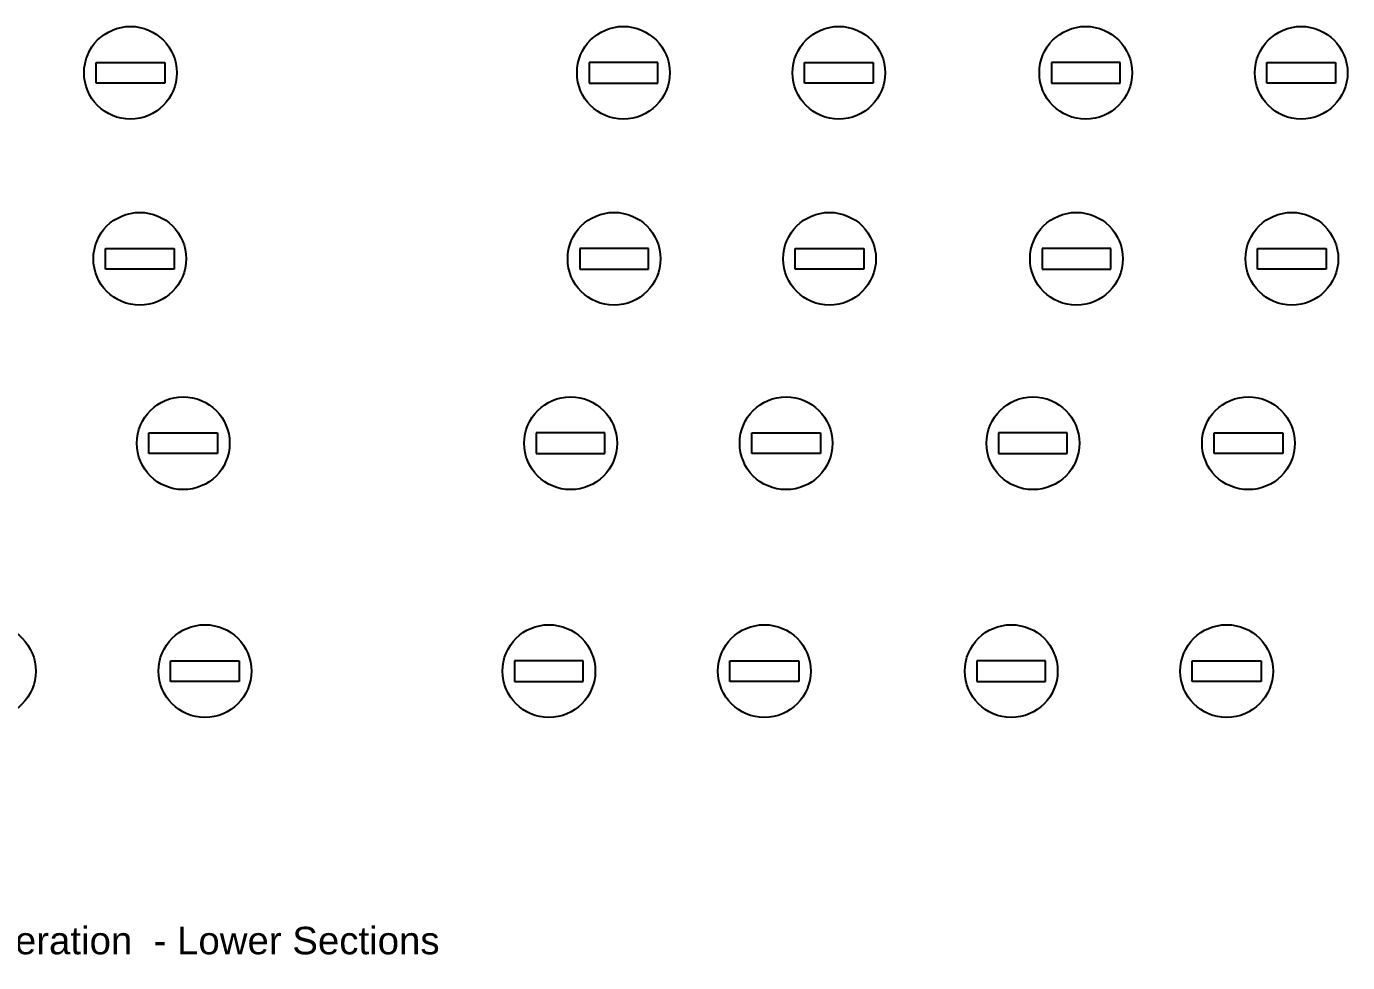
# Model space of a CAD drawing. Extents: x 2648 to 3420, y 240 to 644.
# Drawn here: x 2999.63 to 3047.69, y 609.45 to 643.52 of the extents above; entities that cross this region are included whole.
import ezdxf

# ---------------------------------------------------------------- set-up
doc = ezdxf.new("R2010")
doc.units = 0
doc.header["$MEASUREMENT"] = 0
doc.styles.get("Standard").update_dxf_attribs({"font": 'ARIAL.TTF', "height": 4})

msp = doc.modelspace()

# ---------------------------------------------------------------- linework, layer by layer
at = {"color": 3, "linetype": 'Continuous'}
for p, q in [((3002.15973, 641.45495), (3002.15973, 642.20495)), ((3002.15973, 642.20495), (3003.40973, 642.20495)), ((3003.40973, 642.20495), (3004.65973, 642.20495)), ((3004.65973, 642.20495), (3004.65973, 641.45495)), ((3021.34338, 642.20495), (3020.09338, 642.20495)), ((3020.09338, 642.20495), (3020.09338, 641.45495)), ((3022.59338, 642.20495), (3021.34338, 642.20495)), ((3022.59338, 641.45495), (3022.59338, 642.20495)), ((3027.93175, 641.45495), (3027.93175, 642.20495)), ((3027.93175, 642.20495), (3029.18175, 642.20495)), ((3029.18175, 642.20495), (3030.43175, 642.20495)), ((3030.43175, 642.20495), (3030.43175, 641.45495)), ((3038.16344, 642.20495), (3036.91344, 642.20495)), ((3036.91344, 642.20495), (3036.91344, 641.45495)), ((3039.41344, 642.20495), (3038.16344, 642.20495)), ((3039.41344, 641.45495), (3039.41344, 642.20495)), ((3044.75181, 641.45495), (3044.75181, 642.20495)), ((3044.75181, 642.20495), (3046.00181, 642.20495)), ((3046.00181, 642.20495), (3047.25181, 642.20495)), ((3047.25181, 642.20495), (3047.25181, 641.45495)), ((3004.65973, 641.45495), (3002.15973, 641.45495)), ((3020.09338, 641.45495), (3022.59338, 641.45495)), ((3030.43175, 641.45495), (3027.93175, 641.45495)), ((3036.91344, 641.45495), (3039.41344, 641.45495)), ((3047.25181, 641.45495), (3044.75181, 641.45495)), ((3002.49912, 634.68629), (3002.49912, 635.43629)), ((3002.49912, 635.43629), (3003.74912, 635.43629)), ((3003.74912, 635.43629), (3004.99912, 635.43629)), ((3004.99912, 635.43629), (3004.99912, 634.68629)), ((3021.004, 635.43629), (3019.754, 635.43629)), ((3019.754, 635.43629), (3019.754, 634.68629)), ((3022.254, 635.43629), (3021.004, 635.43629)), ((3022.254, 634.68629), (3022.254, 635.43629)), ((3027.59237, 634.68629), (3027.59237, 635.43629)), ((3027.59237, 635.43629), (3028.84237, 635.43629)), ((3028.84237, 635.43629), (3030.09237, 635.43629)), ((3030.09237, 635.43629), (3030.09237, 634.68629)), ((3037.82406, 635.43629), (3036.57406, 635.43629)), ((3036.57406, 635.43629), (3036.57406, 634.68629)), ((3039.07406, 635.43629), (3037.82406, 635.43629)), ((3039.07406, 634.68629), (3039.07406, 635.43629)), ((3044.41243, 634.68629), (3044.41243, 635.43629)), ((3044.41243, 635.43629), (3045.66243, 635.43629)), ((3045.66243, 635.43629), (3046.91243, 635.43629)), ((3046.91243, 635.43629), (3046.91243, 634.68629)), ((3004.99912, 634.68629), (3002.49912, 634.68629)), ((3019.754, 634.68629), (3022.254, 634.68629)), ((3030.09237, 634.68629), (3027.59237, 634.68629)), ((3036.57406, 634.68629), (3039.07406, 634.68629)), ((3046.91243, 634.68629), (3044.41243, 634.68629)), ((3004.07984, 627.97351), (3004.07984, 628.72351)), ((3004.07984, 628.72351), (3005.32984, 628.72351)), ((3005.32984, 628.72351), (3006.57984, 628.72351)), ((3006.57984, 628.72351), (3006.57984, 627.97351)), ((3019.42328, 628.72351), (3018.17328, 628.72351)), ((3018.17328, 628.72351), (3018.17328, 627.97351)), ((3020.67328, 628.72351), (3019.42328, 628.72351)), ((3020.67328, 627.97351), (3020.67328, 628.72351)), ((3026.01165, 627.97351), (3026.01165, 628.72351)), ((3026.01165, 628.72351), (3027.26165, 628.72351)), ((3027.26165, 628.72351), (3028.51165, 628.72351)), ((3028.51165, 628.72351), (3028.51165, 627.97351)), ((3036.24334, 628.72351), (3034.99334, 628.72351)), ((3034.99334, 628.72351), (3034.99334, 627.97351)), ((3037.49334, 628.72351), (3036.24334, 628.72351)), ((3037.49334, 627.97351), (3037.49334, 628.72351)), ((3042.83171, 627.97351), (3042.83171, 628.72351)), ((3042.83171, 628.72351), (3044.08171, 628.72351)), ((3044.08171, 628.72351), (3045.33171, 628.72351)), ((3045.33171, 628.72351), (3045.33171, 627.97351)), ((3006.57984, 627.97351), (3004.07984, 627.97351)), ((3018.17328, 627.97351), (3020.67328, 627.97351)), ((3028.51165, 627.97351), (3026.01165, 627.97351)), ((3034.99334, 627.97351), (3037.49334, 627.97351)), ((3045.33171, 627.97351), (3042.83171, 627.97351)), ((3004.87019, 619.68125), (3004.87019, 620.43125)), ((3004.87019, 620.43125), (3006.12019, 620.43125)), ((3006.12019, 620.43125), (3007.37019, 620.43125)), ((3007.37019, 620.43125), (3007.37019, 619.68125)), ((3018.63292, 620.43125), (3017.38292, 620.43125)), ((3017.38292, 620.43125), (3017.38292, 619.68125)), ((3019.88292, 620.43125), (3018.63292, 620.43125)), ((3019.88292, 619.68125), (3019.88292, 620.43125)), ((3025.22129, 619.68125), (3025.22129, 620.43125)), ((3025.22129, 620.43125), (3026.47129, 620.43125)), ((3026.47129, 620.43125), (3027.72129, 620.43125)), ((3027.72129, 620.43125), (3027.72129, 619.68125)), ((3035.45298, 620.43125), (3034.20298, 620.43125)), ((3034.20298, 620.43125), (3034.20298, 619.68125)), ((3036.70298, 620.43125), (3035.45298, 620.43125)), ((3036.70298, 619.68125), (3036.70298, 620.43125)), ((3042.04135, 619.68125), (3042.04135, 620.43125)), ((3042.04135, 620.43125), (3043.29135, 620.43125)), ((3043.29135, 620.43125), (3044.54135, 620.43125)), ((3044.54135, 620.43125), (3044.54135, 619.68125)), ((3007.37019, 619.68125), (3004.87019, 619.68125)), ((3017.38292, 619.68125), (3019.88292, 619.68125)), ((3027.72129, 619.68125), (3025.22129, 619.68125)), ((3034.20298, 619.68125), (3036.70298, 619.68125)), ((3044.54135, 619.68125), (3042.04135, 619.68125))]:
    msp.add_line(p, q, dxfattribs=at)
for centre in [(3003.40973, 641.82995), (3021.34338, 641.82995), (3029.18175, 641.82995), (3038.16344, 641.82995), (3046.00181, 641.82995), (3003.74912, 635.06129), (3021.004, 635.06129), (3028.84237, 635.06129), (3037.82406, 635.06129), (3045.66243, 635.06129), (3005.32984, 628.34851), (3019.42328, 628.34851), (3027.26165, 628.34851), (3036.24334, 628.34851), (3044.08171, 628.34851), (2998.28183, 620.05625), (3006.12019, 620.05625), (3018.63292, 620.05625), (3026.47129, 620.05625), (3035.45298, 620.05625), (3043.29135, 620.05625)]:
    msp.add_circle(centre, 1.6875, dxfattribs=at)

# ---------------------------------------------------------------- texts
at = {"color": 8, "linetype": 'Continuous', "insert": (2980.41678, 610.75044), "char_height": 1, "width": 67.851594, "attachment_point": 1}
msp.add_mtext('Spacers 4 Off Per Branch Seperation  - Lower Sections', dxfattribs=at)

doc.saveas('drawing.dxf')
